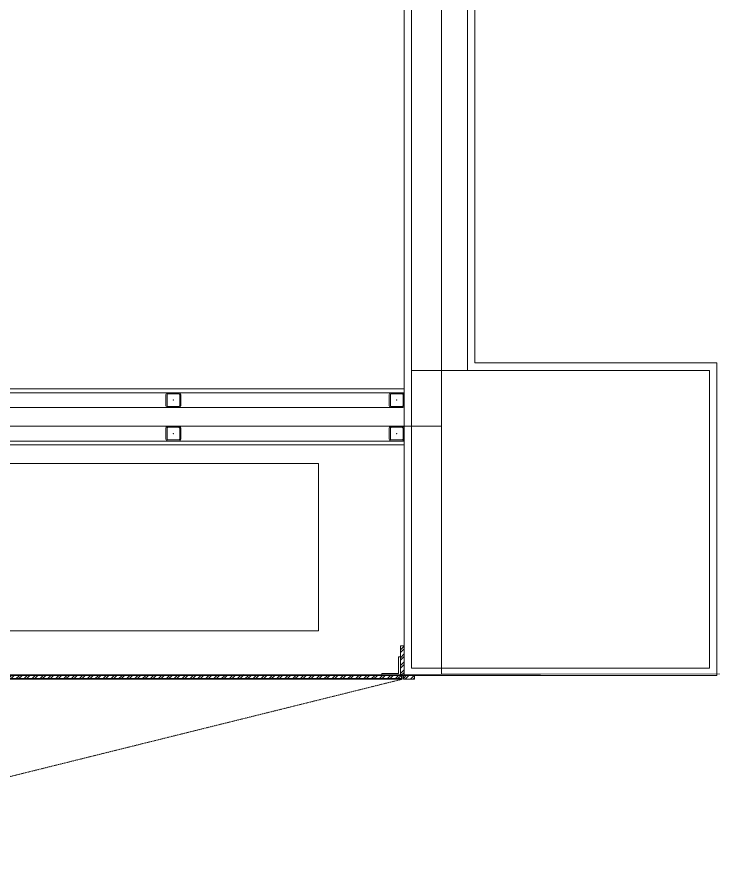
# Model space of a CAD drawing. Extents: x -2749 to 23780, y -1311 to 8245.
# Drawn here: x 14366.5 to 14553.5, y 2313.1 to 2540 of the extents above; entities that cross this region are included whole.
import ezdxf

# ---------------------------------------------------------------- set-up
doc = ezdxf.new("R2010")
doc.units = 0
doc.header["$MEASUREMENT"] = 0
doc.linetypes.add('DOT2', pattern=[0.125, 0, -0.125])
doc.layers.get('0').update_dxf_attribs({"color": 9, "lineweight": 9})
for name, color, linetype, lineweight in [('00', 9, 'Continuous', 9), ('01', 9, 'Continuous', 9), ('06C', 9, 'Continuous', 9), ('06D', 9, 'Continuous', 9), ('09', 9, 'Continuous', 9), ('10', 9, 'Continuous', 9), ('11', 9, 'Continuous', 9), ('14', 9, 'Continuous', 9), ('20', 9, 'DOT2', 9), ('31', 9, 'Continuous', 9), ('40B', 9, 'Continuous', 9)]:
    doc.layers.add(name, color=color, linetype=linetype, lineweight=lineweight)
pattern_1 = [(45, (-666.5039, -21785.9513), (-1.06066017, 1.06066017), []), (45, (-665.7968, -21785.9513), (-1.06066017, 1.06066017), [])]
pattern_2 = [(45, (-583.5039, -21785.9513), (-1.06066017, 1.06066017), []), (45, (-582.7968, -21785.9513), (-1.06066017, 1.06066017), [])]

# ---------------------------------------------------------------- blocks, each defined once
blk = doc.blocks.new('p-kolon_80x80')
blk.add_lwpolyline([(-40, -40), (40, -40), (40, 40), (-40, 40)], close=True)
blk = doc.blocks.new('Prf-40x40')
for points in [[(1.5, -2), (-1.5, -2, -0.414214), (-2, -1.5), (-2, 1.5, -0.414214), (-1.5, 2), (1.5, 2, -0.414214), (2, 1.5), (2, -1.5, -0.414214)], [(1.5, -1.7), (-1.5, -1.7, -0.414214), (-1.7, -1.5), (-1.7, 1.5, -0.414214), (-1.5, 1.7), (1.5, 1.7, -0.414214), (1.7, 1.5), (1.7, -1.5, -0.414214)]]:
    blk.add_lwpolyline(points, format="xyb", close=True)
blk.add_point((0, 0))
blk = doc.blocks.new('p-uk-01')
at = {"layer": '09'}
h = blk.add_hatch(dxfattribs=at)
h.set_pattern_fill('ANSI32', color=256, scale=4, style=0)
h.set_pattern_definition(pattern_1)
h.paths.add_polyline_path([(0, 8), (0, 0), (1, 0), (1, 8)])
h = blk.add_hatch(dxfattribs=at)
h.set_pattern_fill('ANSI32', color=256, scale=4, style=0)
h.set_pattern_definition(pattern_2)
h.paths.add_polyline_path([(139, 8), (139, 0), (138, 0), (138, 8)])
h = blk.add_hatch(dxfattribs=at)
h.set_pattern_fill('ANSI32', color=256, scale=4, style=0)
h.set_pattern_definition(pattern_2)
h.paths.add_polyline_path([(139, 8), (139, 0), (140, 0), (140, 8)])
h = blk.add_hatch(dxfattribs=at)
h.set_pattern_fill('ANSI32', color=256, scale=4, style=0)
h.set_pattern_definition(pattern_1)
h.paths.add_polyline_path([(278, 8), (278, 0), (277, 0), (277, 8)])
h = blk.add_hatch(dxfattribs=at)
h.set_pattern_fill('ANSI32', color=256, scale=4, style=0)
h.set_pattern_definition(pattern_1)
h.paths.add_polyline_path([(0.2, 0), (0.2, -1), (-2.8, -1), (-2.8, 0)])
h = blk.add_hatch(dxfattribs=at)
h.set_pattern_fill('ANSI32', color=256, scale=4, style=0)
h.set_pattern_definition(pattern_1)
h.paths.add_polyline_path([(0.5, 0), (0.5, -1), (138.5, -1), (138.5, 0)])
h = blk.add_hatch(dxfattribs=at)
h.set_pattern_fill('ANSI32', color=256, scale=4, style=0)
h.set_pattern_definition(pattern_2)
h.paths.add_polyline_path([(136.2, 0), (136.2, -1), (139.2, -1), (139.2, 0)])
h = blk.add_hatch(dxfattribs=at)
h.set_pattern_fill('ANSI32', color=256, scale=4, style=0)
h.set_pattern_definition(pattern_2)
h.paths.add_polyline_path([(141.8, 0), (141.8, -1), (138.8, -1), (138.8, 0)])
h = blk.add_hatch(dxfattribs=at)
h.set_pattern_fill('ANSI32', color=256, scale=4, style=0)
h.set_pattern_definition(pattern_1)
h.paths.add_polyline_path([(277.5, 0), (277.5, -1), (139.5, -1), (139.5, 0)])
h = blk.add_hatch(dxfattribs=at)
h.set_pattern_fill('ANSI32', color=256, scale=4, style=0)
h.set_pattern_definition(pattern_1)
h.paths.add_polyline_path([(277.8, 0), (277.8, -1), (280.8, -1), (280.8, 0)])
at = {"layer": '06C'}
for points in [[(133.4, 0), (133.4, 2), (136.4, 2), (136.4, 0)], [(144.6, 0), (144.6, 2), (141.6, 2), (141.6, 0)], [(133.45, -1.8), (133.45, -1), (137.95, -1), (137.95, -1.8)], [(144.55, -1.8), (144.55, -1), (140.05, -1), (140.05, -1.8)]]:
    blk.add_lwpolyline(points, close=True, dxfattribs=at)
for points in [[(137, 1.5), (136.4, 1.5)], [(137, 0.5), (136.4, 0.5)], [(139, 0), (137, 0), (137, 2), (138, 2)], [(139, 0), (141, 0), (141, 2), (140, 2)], [(141, 1.5), (141.6, 1.5)], [(141, 0.5), (141.6, 0.5)]]:
    blk.add_lwpolyline(points, dxfattribs=at)
at = {"layer": '06D'}
for points in [[(1, 5), (1.5, 5), (1.5, 0.5), (6, 0.5), (6, 0), (1, 0)], [(277, 5), (276.5, 5), (276.5, 0.5), (272, 0.5), (272, 0), (277, 0)]]:
    blk.add_lwpolyline(points, close=True, dxfattribs=at)
at = {"layer": '10'}
for points in [[(0, 8), (0, 0), (1, 0), (1, 8)], [(139, 8), (139, 0), (138, 0), (138, 8)], [(139, 8), (139, 0), (140, 0), (140, 8)], [(278, 8), (278, 0), (277, 0), (277, 8)]]:
    blk.add_lwpolyline(points, close=True, dxfattribs=at)
for points in [[(0.2, 0), (0.2, -1), (-2.8, -1), (-2.8, 0), (0.2, 0)], [(0.5, 0), (0.5, -1), (138.5, -1), (138.5, 0), (0.5, 0)], [(0.5, 0), (0.7, 0), (0.7, -0.8), (138.3, -0.8), (138.3, 0), (138.5, 0)], [(136.2, 0), (136.2, -1), (139.2, -1), (139.2, 0), (136.2, 0)], [(141.8, 0), (141.8, -1), (138.8, -1), (138.8, 0), (141.8, 0)], [(277.5, 0), (277.5, -1), (139.5, -1), (139.5, 0), (277.5, 0)], [(277.5, 0), (277.3, 0), (277.3, -0.8), (139.7, -0.8), (139.7, 0), (139.5, 0)], [(277.8, 0), (277.8, -1), (280.8, -1), (280.8, 0), (277.8, 0)]]:
    blk.add_lwpolyline(points, dxfattribs=at)
at = {"layer": '20'}
for points in [[(0.5, -1), (131.67, -33.58, 0.141441), (138.5, -1)], [(277.5, -1), (146.33, -33.58, -0.141441), (139.5, -1)]]:
    blk.add_lwpolyline(points, format="xyb", dxfattribs=at)
blk = doc.blocks.new('p-2. kat planı')
at = {"layer": '00'}
blk.add_lwpolyline([(14472.5, 2445), (14472.5, 2745), (14487.5, 2745), (14487.5, 2445)], close=True, dxfattribs=at)
at = {"layer": '06D'}
for points in [[(14195, 2435), (14467, 2435)], [(14195, 2430), (14467, 2430)]]:
    blk.add_lwpolyline(points, dxfattribs=at)
at = {"layer": '11'}
blk.add_lwpolyline([(14182.5, 2363), (14182.5, 2450), (14192.5, 2450), (14192.5, 2440), (14470.5, 2440), (14470.5, 2425), (14192.5, 2425), (14192.5, 2363), (14182.5, 2363)], dxfattribs=at)
blk.add_lwpolyline([(14183.5, 2364), (14183.5, 2449), (14191.5, 2449), (14191.5, 2439), (14470.5, 2439), (14470.5, 2426), (14191.5, 2426), (14191.5, 2364)], close=True, dxfattribs=at)
at = {"layer": '14'}
for points in [[(14048, 2820.22), (14048, 2803), (14470.5, 2803), (14470.5, 2447)], [(14677, 2819.3), (14677, 2803), (14675, 2803), (14554.5, 2803), (14554.5, 2743), (14489.5, 2743), (14489.5, 2447), (14554.5, 2447), (14554.5, 2363), (14470.5, 2363), (14470.5, 2447)]]:
    blk.add_lwpolyline(points, dxfattribs=at)
at = {"layer": '31'}
blk.add_lwpolyline([(14447.5, 2375), (14197.5, 2375), (14197.5, 2420), (14447.5, 2420), (14447.5, 2375)], dxfattribs=at)
at = {"layer": '40B'}
blk.add_lwpolyline([(13052.5, 1837.5), (13052.5, 1065.5), (13054.42, 1065.5, -0.152186), (16671.45, 2158.21), (16671.45, 2226.09), (16672.5, 2226.09), (16672.5, 2372.5), (15945, 2372.5), (15945, 2365), (14187.5, 2363), (14187.5, 2825), (13845, 2825), (13845, 1845), (13845, 1837.5)], format="xyb", close=True, dxfattribs=at)
for points in [[(14480.5, 2825), (15254.5, 2825), (15254.5, 2364.21), (14480.5, 2363.33)], [(14187.5, 2620), (14480.5, 2620), (14480.5, 2430), (14187.5, 2430)]]:
    blk.add_lwpolyline(points, close=True, dxfattribs=at)
blk.add_blockref('p-uk-01', (14192.5, 2363))
at = {"layer": '01'}
blk.add_blockref('p-kolon_80x80', (14512.5, 2405), dxfattribs=at)
at = {"layer": '10', "xscale": -1, "rotation": 180}
for p in [(14408.5, 2437), (14468.5, 2437), (14408.5, 2428), (14468.5, 2428)]:
    blk.add_blockref('Prf-40x40', p, dxfattribs=at)

msp = doc.modelspace()

# ---------------------------------------------------------------- block references
msp.add_blockref('p-2. kat planı', (0, 0))

doc.saveas('drawing.dxf')
